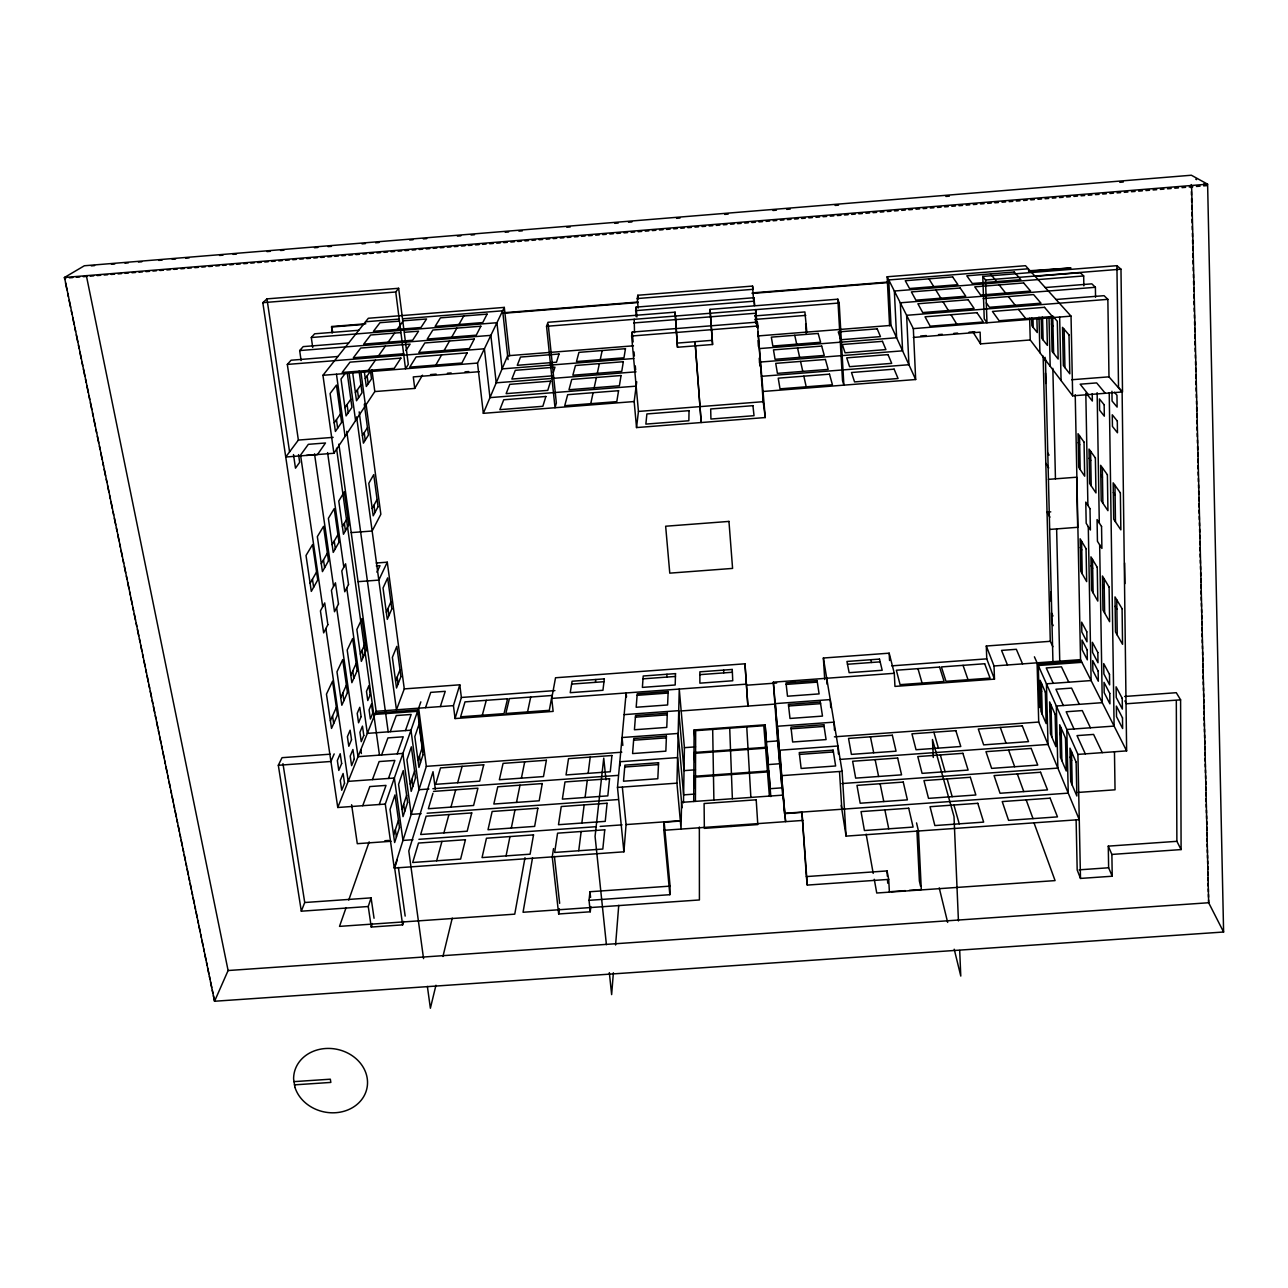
<?xml version="1.0" encoding="UTF-8"?>
<svg xmlns="http://www.w3.org/2000/svg" width="1288" height="1288" viewBox="0 0 1288 1288"><rect width="100%" height="100%" fill="white"/><g stroke="black" fill="none" stroke-linecap="round" stroke-linejoin="round"><path stroke-width="1.5" d="M695.423 801.378L695.504 777.115L767.471 771.947L769.387 796.097M695.504 776.197L695.584 753.255L765.587 748.199L767.39 771.029M695.584 752.385L695.665 730.666L763.8 725.724L765.507 747.33M693.717 801.49L694.103 729.942L765.12 724.79L770.82 796.58M695.053 341.69L701.203 422.545L695.214 343.687M683.477 802.827L684.411 747.668L679.259 689.064L676.941 783.152L681.062 829.07L681.561 802.36L783.088 795.115L785.6 821.647L773.331 682.173L894.291 673.302L894.951 686.407L994.481 679.13L994.03 665.976L986.302 646.013L1050.284 641.311L1052.876 646.721M553.518 848.599L552.246 856.89L558.67 913.981L590.258 911.791L589.035 900.328L669.841 894.693L670.082 886.128L664.173 822.195L681.223 820.987M669.841 894.693L663.867 830.293L664.173 822.195M666.846 677.086L666.959 674.252M837.844 299.186L842.513 380.604L843.881 385.144L839.18 303.002L837.844 299.186L710.042 309.378L712.57 344.492L677.472 347.261L675.105 312.163L547.996 322.29L546.547 326.299L555.015 407.733L556.352 403.015L548.189 324.254M675.105 312.163L677.472 347.261M613.378 972.778L611.639 994.61L609.337 972.633M615.584 945.006L618.739 905.335M420.838 701.863L385.289 804.082L394.257 868.048L623.907 851.819L626.065 824.578L622.362 787.274M623.907 851.819L617.483 787.419L626.129 692.96L626.515 696.937M590.258 911.791L590.822 906.575M589.035 900.328L589.985 891.731L670.082 886.128M758.02 332.111L765.249 417.554L636.53 427.568L638.446 411.436L631.619 336.023L632.231 332.062L757.328 322.129L763.188 401.695L638.446 411.436M581.854 823.048L584.156 804.887M585.09 797.497L587.264 780.335M588.149 773.347L590.21 757.086M578.731 850.74L581.162 831.501M636.53 427.568L634.163 401.55L636.723 381.763M595.41 682.334L595.781 679.501M558.67 913.981L559.394 908.765M637.286 298.558L637.802 295.258L752.562 286.065L753.013 289.317L637.286 298.558L638.14 308.09M634.517 332.69L634.211 319.231M636.063 316.574L636.079 307.124L753.899 297.721L754.655 305.127M532.524 857.808L523.057 912.258L699.416 899.958L699.352 826.993M525.005 857.679L514.749 914.158L339.517 926.378L346.102 907.589M356.615 416.877L396.463 709.801L404.287 688.903L459.784 684.814L453.44 705.631L455.067 718.559L553.132 711.395L551.715 698.418L555.531 677.762L744.979 663.803L747.893 706.066L744.979 663.803M506.071 855.892L509.968 836.556M511.32 828.055L515.007 809.83M516.504 802.408L519.998 785.165M521.415 778.145L524.715 761.82M527.565 711.926L530.704 697.05M590.757 403.659L593.108 392.695M594.171 387.769L596.392 377.481M597.294 373.295L599.387 363.602M600.224 359.674L602.188 350.529M435.956 985.24L430.385 1008.246L427.375 986.415M442.943 956.485L452.249 918.135M482.308 715.226L486.284 700.318M443.909 832.869L448.932 814.563M450.961 807.109L455.711 789.802M457.643 782.75L462.134 766.344M436.648 860.803L441.945 841.386M368.255 906.51L301.312 911.196L304.725 902.518L371.089 897.865L368.255 906.51L371.25 927.038L402.629 924.865L403.643 921.355M455.067 718.559L461.378 697.468L459.784 684.814M432.945 793.311L428.341 808.735L473.598 805.483L477.912 788.192L433.525 791.396M553.341 372.393L554.951 367.177L515.297 370.316L511.867 379.058L552.262 375.871M394.257 868.048L426.328 766.344L418.648 708.175M397.3 859.66L394.659 868.015L402.629 924.865M371.25 927.038L372.361 923.528M440.335 706.581L445.246 691.318L430.723 692.381L425.539 707.676M393.597 835.075L398.475 820.166M402.017 809.363L406.622 795.26M410.228 784.247L414.591 770.916M418.004 760.484L422.142 747.845M348.742 900.071L369.173 841.853M379.252 804.517L386.014 785.406L369.833 786.566L362.717 805.708M388.477 778.451L394.869 760.419L379.139 761.562L372.425 779.61M397.203 753.85L403.241 736.8L387.93 737.911L381.586 754.977M405.446 730.586L411.162 714.454L396.253 715.548L390.248 731.697M395.593 681.094L399.988 669.824M385.289 804.082L337.762 807.496L376.144 711.298L338.873 444.119M634.163 401.55L483.338 413.335L507.633 355.762L633.455 345.812M334.172 753.899L330.936 761.466L278.321 765.281L301.312 911.196M86.36 275.6L228.105 970.524L214.565 1001.243L1223.6 932.013L1207.613 184.184L1191.368 175.232L84.348 265.763L64.513 277.467L214.565 1001.243L213.422 995.737M386.336 612.283L390.908 601.899M330.372 720.7L336.377 707.402M340.74 697.71L346.392 685.136M350.819 675.331L356.164 663.449M360.35 654.175L365.406 642.937M376.257 563.017L387.286 562.18L378.817 580.099L358.064 581.677M483.338 413.335L477.526 363.071L504.3 307.397L368.336 318.265L322.95 375.291L333.898 453.263L306.528 455.405M376.885 572.146L380.008 565.674L376.305 565.947M278.321 765.281L282.024 757.682L330.163 754.188M372.2 508.502L377.062 499.486M435.827 365.067L441.623 354.892M444.086 350.545L449.528 340.998M451.734 337.118L456.838 328.134M458.931 324.479L463.744 315.995M310.118 583.303L316.574 571.969M321.292 563.741L327.394 553.051M332.143 544.727L337.907 534.633M342.399 526.776L347.841 517.245M333.898 453.263L374.808 391.568L414.736 388.429L422.48 375.194M362.395 435.65L367.466 427.616M405.897 350.545L410.083 344.138L360.721 348.05L353.363 357.742L403.788 353.749M334.204 422.899L340.451 414.012M344.942 407.588L350.819 399.216M355.408 392.679L360.93 384.79M365.245 378.624L370.477 371.169L371.508 378.93L366.307 386.497L364.214 370.896M368.191 370.413L375.452 360.141M378.559 355.746L385.386 346.086M388.155 342.173L394.579 333.093M397.203 329.406L403.257 320.825L426.553 318.973L420.967 327.506L373.456 331.29L379.992 322.692L399.377 321.147M299.975 455.904L308.331 444.328L325.478 442.991L317.492 454.551L285.743 457.015L298.365 440.077L287.321 364.423L291.072 360.221L337.907 356.502M345.796 372.667L341.014 379.026L346.086 415.895L351.946 407.394L347.245 372.957M398.636 288.287L408.28 364.391L405.527 368.771L395.754 291.99L398.636 288.287L266.97 298.88L262.833 302.664L337.762 807.496M332.127 333.012L331.805 326.492L365.824 323.771M301.102 360.511L299.669 350.561L303.195 346.617L348.646 342.994M312.71 347.47L311.31 337.52L314.626 333.801L358.772 330.275M91.239 265.875L94.604 265.602M111.46 264.233L114.825 263.959M124.952 263.138L128.317 262.865M138.444 262.044L141.825 261.77M158.698 260.401L162.079 260.128M172.222 259.307L175.587 259.033M185.73 258.196L189.111 257.922M219.556 255.459L222.937 255.185M233.096 254.348L236.477 254.074M266.97 251.595L270.367 251.321M280.543 250.5L283.923 250.226M314.465 247.747L317.862 247.473M328.054 246.636L331.451 246.362M362.041 243.883L365.438 243.593M375.645 242.772L379.058 242.498M409.697 240.003L413.094 239.729M423.317 238.892L426.731 238.618M457.417 236.123L460.83 235.849M471.07 235.012L474.483 234.738M505.218 232.243L508.631 231.969M518.887 231.132L522.316 230.858M566.801 227.235L570.214 226.962M614.779 223.339L618.208 223.066M628.496 222.228L631.925 221.955M676.57 218.316L680.016 218.042M724.725 214.404L728.171 214.13M772.961 210.491L776.423 210.202M786.759 209.364L790.22 209.091M835.107 205.436L838.552 205.162M945.875 196.436L949.353 196.162M1119.787 182.316L1123.281 182.027M64.513 277.467L1207.613 184.184M64.674 278.208L65.881 278.111M69.359 277.838L72.836 277.548M76.314 277.274L79.792 276.984M83.269 276.711L86.747 276.421M90.224 276.147L93.702 275.857M97.18 275.584L100.673 275.294M104.151 275.02L107.629 274.73M111.122 274.457L114.6 274.167M118.077 273.877L121.571 273.603M125.049 273.314L128.526 273.04M132.02 272.75L135.498 272.476M138.991 272.187L142.469 271.913M145.963 271.623L149.456 271.349M152.934 271.06L156.428 270.77M159.905 270.496L163.399 270.206M166.893 269.933L170.386 269.643M173.864 269.369L177.358 269.079M180.851 268.789L184.345 268.516M187.839 268.226L191.332 267.952M194.81 267.663L198.304 267.373M201.797 267.099L205.291 266.809M208.785 266.536L212.279 266.246M215.788 265.956L219.282 265.682M222.776 265.392L226.269 265.119M229.763 264.829L233.257 264.539M236.751 264.265L240.26 263.976M243.754 263.702L247.248 263.412M250.758 263.122L254.251 262.849M257.745 262.559L261.255 262.285M264.748 261.995L268.258 261.706M271.752 261.432L275.262 261.142M278.755 260.852L282.265 260.579M285.759 260.289L289.269 259.999M292.779 259.725L296.272 259.435M299.782 259.146L303.292 258.872M306.786 258.582L310.295 258.308M313.805 258.019L317.315 257.729M320.825 257.455L324.334 257.165M327.828 256.876L331.338 256.602M334.848 256.312L338.358 256.022M341.867 255.749L345.377 255.459M348.887 255.169L352.397 254.879M355.923 254.605L359.433 254.316M362.942 254.026L366.452 253.752M369.962 253.462L373.472 253.173M376.998 252.899L380.507 252.609M384.017 252.319L387.543 252.046M391.053 251.756L394.563 251.466M398.089 251.176L401.598 250.902M405.124 250.613L408.634 250.323M412.16 250.049L415.67 249.759M419.196 249.47L422.706 249.18M426.231 248.906L429.757 248.616M433.267 248.326L436.793 248.053M440.319 247.763L443.845 247.473M447.355 247.183L450.881 246.91M454.406 246.62L457.932 246.33M461.458 246.04L464.984 245.767M468.51 245.477L472.02 245.187M475.546 244.897L479.072 244.623M482.614 244.334L486.139 244.044M489.665 243.754L493.191 243.48M496.717 243.191L500.243 242.901M503.769 242.611L507.311 242.321M510.837 242.047L514.363 241.758M517.889 241.468L521.431 241.178M524.957 240.904L528.483 240.614M532.024 240.325L535.55 240.035M539.092 239.745L542.618 239.471M546.16 239.182L549.686 238.892M553.228 238.602L556.754 238.312M560.296 238.038L563.838 237.749M567.364 237.459L570.906 237.169M574.448 236.879L577.974 236.606M581.516 236.316L585.058 236.026M588.6 235.736L592.142 235.446M595.684 235.157L599.21 234.883M602.752 234.593L606.294 234.303M609.836 234.013L613.378 233.724M616.92 233.434L620.462 233.16M624.02 232.87L627.562 232.581M631.104 232.291L634.646 232.001M638.188 231.711L641.73 231.421M645.288 231.148L648.83 230.858M652.372 230.568L655.914 230.278M659.472 229.989L663.014 229.699M666.572 229.409L670.114 229.135M673.672 228.845L677.214 228.556M680.756 228.266L684.314 227.976M687.873 227.686L691.414 227.396M694.973 227.107L698.515 226.817M702.073 226.543L705.631 226.253M709.173 225.964L712.731 225.674M716.289 225.384L719.847 225.094M723.405 224.804L726.947 224.514M730.505 224.225L734.063 223.935M737.621 223.661L741.18 223.371M744.738 223.082L748.296 222.792M751.854 222.502L755.412 222.212M758.97 221.922L762.528 221.633M766.102 221.343L769.661 221.053M773.219 220.763L776.777 220.473M780.335 220.184L783.909 219.91M787.467 219.62L791.025 219.33M794.599 219.041L798.158 218.751M801.716 218.461L805.29 218.171M808.848 217.881L812.422 217.592M815.98 217.302L819.554 217.012M823.113 216.722L826.687 216.432M830.261 216.143L833.819 215.853M837.393 215.563L840.967 215.273M844.525 214.983L848.1 214.694M851.674 214.404L855.248 214.114M858.822 213.824L862.38 213.534M865.955 213.244L869.529 212.955M873.103 212.665L876.677 212.375M880.251 212.085L883.826 211.796M887.4 211.506L890.974 211.216M894.548 210.926L898.122 210.636M901.713 210.347L905.287 210.057M908.861 209.767L912.435 209.477M916.01 209.187L919.6 208.898M923.174 208.608L926.748 208.318M930.339 208.028L933.913 207.738M937.487 207.448L941.077 207.159M944.651 206.869L948.242 206.579M951.816 206.289L955.406 206M958.996 205.71L962.571 205.42M966.161 205.13L969.735 204.84M973.326 204.55L976.916 204.261M980.506 203.955L984.08 203.665M987.671 203.375L991.261 203.085M994.851 202.796L998.442 202.506M1002.032 202.216L1005.606 201.926M1009.196 201.636L1012.787 201.347M1016.377 201.057L1019.967 200.767M1023.558 200.477L1027.164 200.187M1030.754 199.882L1034.345 199.592M1037.935 199.302L1041.525 199.012M1045.115 198.722L1048.722 198.433M1052.312 198.143L1055.902 197.853M1059.509 197.563L1063.099 197.273M1066.689 196.967L1070.296 196.678M1073.886 196.388L1077.493 196.098M1081.083 195.808L1084.689 195.518M1088.28 195.229L1091.886 194.939M1095.476 194.633L1099.083 194.343M1102.689 194.053L1106.279 193.763M1109.886 193.474L1113.492 193.184M1117.082 192.894L1120.689 192.588M1124.295 192.298L1127.902 192.009M1131.508 191.719L1135.114 191.429M1138.705 191.139L1142.311 190.849M1145.918 190.543L1149.524 190.254M1153.13 189.964L1156.737 189.674M1160.359 189.384L1163.966 189.095M1167.572 188.789L1171.178 188.499M1174.785 188.209L1178.391 187.919M1182.014 187.629L1185.62 187.34M1189.226 187.034L1192.833 186.744M1196.455 186.454L1200.062 186.164M1203.684 185.875L1207.291 185.569M262.833 302.664L395.754 291.99M889.573 325.719L887.158 276.775L1025.522 265.698L1071.036 316.14L1072.663 395.835L1122.122 391.987L1126.63 750.888L1077.911 754.398L1034.409 656.816M365.551 321.759L399.328 319.054M403.305 318.748L502.658 310.794L508.052 359.642M1028.307 268.789L888.752 279.947L890.99 325.413L915.671 379.525L763.414 391.439M503.946 312.726L638.075 302.02M752.176 292.907L888.301 282.024M1028.42 270.834L1070.972 267.968L1028.87 271.333M331.306 327.055L363.377 324.496M503.689 313.274L637.995 302.551M752.256 293.423L888.559 282.539M982.776 276.405L985.529 280.011L986.978 322.789L984.241 318.796L982.776 276.405L1116.921 265.682L1120.979 269.192L1122.508 391.954L1118.515 387.366L1116.921 265.682M985.529 280.011L1120.979 269.192M1035.085 276.308L1080.326 272.702L1083.675 275.938L1083.852 285.839M635.531 310.649L754.382 301.167M311.31 337.52L496.926 322.724L502.079 368.899L633.793 358.515M1083.675 275.938L894.355 291.024L896.625 337.762L759.711 348.565M400.584 332.61L370.638 334.993L363.715 344.121L412.643 340.225L418.552 331.177L404.577 332.288M546.547 326.299L839.18 303.002M1045.244 287.546L1091.838 283.843L1095.396 287.288L1095.557 297.19M633.632 322.95L756.072 313.209L757.038 326.911M299.669 350.561L490.857 335.363L496.218 382.826L636.031 371.829M1095.396 287.288L900.312 302.793L902.582 350.835L759.518 362.105L759.244 358.193M754.671 315.93L804.903 311.938L806.851 332.079M983.179 298.575L1033.588 294.566L1040.978 303.195L989.458 307.285L986.318 302.922M755.138 319.408L805.805 315.383M1056.015 299.492L1104.074 295.677L1107.857 299.347L1108.984 376.837L1122.122 391.987M631.619 336.023L757.859 326.009M287.321 364.423L484.401 348.79L489.971 397.622L636.143 386.142M1107.857 299.347L906.623 315.302L908.925 364.729L761.401 376.321M758.004 335.943L890.99 325.413M677.665 343.059L712.441 340.306M322.95 375.291L477.526 363.071M887.158 276.775L913.337 328.617L1071.036 316.14M430.53 374.583L436.149 374.132M447.403 373.246L451.154 372.957M464.984 371.862L468.735 371.556M920.646 336.007L926.362 335.556M938.517 334.59L942.317 334.3M953.764 333.383L957.58 333.093M969.027 332.191L974.758 331.741M479.184 371.701L413.287 376.901L414.736 388.429M913.289 337.44L980.12 332.159L980.522 343.88L1030.239 339.968L1072.663 395.835M298.365 440.077L333.141 437.356M1071.697 379.735L1108.984 376.837M351.222 532.62L372.135 531.01L380.846 514.266L366.001 403.611M1048.432 479.361L1076.671 477.204L1077.67 527.307M1050.766 511.867L1047.047 512.157L1049.913 517.18M1049.672 529.432L1077.879 527.291M824.723 679.501L823.37 658.023L889.171 653.177L894.291 673.302M571.631 684.089L603.975 681.706M643.002 678.84L675.443 676.442M699.867 674.654L732.357 672.256M847.488 664.254L880.171 661.855M461.378 697.468L554.919 690.593M891.811 665.848L986.753 658.86L994.481 679.13M376.144 711.298L453.44 705.631M551.715 698.418L746.219 684.153M994.03 665.976L1080.535 659.633L1126.63 750.888M746.605 685.216L776.664 683.01M790.671 681.996L794.68 681.69M1081.228 661.002L1037.693 664.189L1039.432 707.563L1038.289 665.51L1081.888 662.322M375.452 713.021L418.036 709.913L422.915 751.757L417.554 711.298L374.889 714.421M637.109 695.327L668.086 693.057M786.163 684.411L817.3 682.125M624.149 714.631L678.728 710.654L684.025 770.626L695.472 769.805M681.175 710.944L774.909 704.101M635.419 717.158L667.248 714.84M788.594 706.001L820.585 703.667M1124.633 696.47L1176.282 692.702L1180.597 699.835L1181.096 849.581L1111.882 854.427L1108.276 846.135L1176.878 841.322L1181.096 849.581M1180.597 699.835L1126.469 703.763L1124.939 700.897M633.616 740.23L666.363 737.863M791.154 728.815L824.062 726.416M426.328 766.344L621.83 752.208M684.411 747.668L695.552 746.863M782.734 795.726L777.566 740.938L766.376 741.743L765.12 724.79M834.431 736.817L1038.708 722.053L1079.264 819.651L846.087 836.121L841.225 805.386M624.728 767.004L658.474 764.573M799.462 754.414L833.417 751.967M428.92 788.981L418.97 789.705L410.985 730.183L367.338 733.371L346.746 587.924M432.897 788.707L618.047 775.376M840.018 759.405L1048.013 744.448L1046.452 683.815L1091.113 680.563L1088.28 526.615M617.483 787.419L676.941 783.152M782.315 775.601L842.111 771.303L846.087 836.121M421.144 813.662L411.194 814.37L402.903 753.432L358.032 756.684L336.619 607.646M427.101 813.227L618.127 799.558M695.391 794.036L683.606 794.873L678.164 733.452L622.056 737.525L622.829 745.446M841.821 783.555L1057.851 768.099L1056.337 706.001L1102.27 702.668L1099.662 544.824M384.822 840.742L388.735 840.452M391.053 841.289L357.291 843.688L351.608 804.726M412.933 839.728L402.967 840.436L394.353 778.033L348.195 781.365L325.88 628.528M418.906 839.309L596.183 826.703M600.16 826.413L622.072 824.867M626.065 824.578L681.223 820.649M1077.992 792.442L1115.038 789.802L1114.474 751.967M784.843 813.614L801.957 812.39L807.302 885.081L888.704 879.398L889.38 891.747M663.867 830.293L802.875 820.424M801.957 812.39L806.369 876.581L887.062 870.93L888.704 879.398M1079.151 869.835L1108.63 867.774L1112.22 876.226L1080.487 878.432L1077.187 869.964L1076.108 819.667M891.376 891.602L905.335 890.636M909.328 890.362L921.306 889.525L918.457 831.018L916.541 822.903M228.105 970.524L1208.659 902.743L1223.6 932.013M293.841 1081.646L330.324 1079.199L330.839 1082.419L294.372 1084.866M1195.763 179.177L1196.568 179.628M1203.942 183.717L1204.779 184.184M1205.616 184.651L1206.454 185.102M1052.731 315.963L1057.303 321.276L1058.156 359.046L1052.103 351.382L1051.33 318.152M1114.442 392.277L1116.97 395.255L1117.115 407.089L1112.075 401.019L1111.947 391.262M1051.459 324.093L1052.972 325.88M1062.745 337.537L1064.355 339.452M1105.281 393.291L1096.651 382.906L1080.149 384.194L1088.424 394.611M1087.909 395.416L1092.353 401.035L1092.224 393.645M990.52 273.909L996.574 281.589M999.182 284.906L1005.606 293.052M1008.375 296.578L1015.202 305.24M1018.47 309.394L1025.763 318.635M1078.217 442.653L1079.698 444.763M1089.181 458.222L1090.759 460.46M1100.789 474.725L1102.464 477.107M1113.331 492.531L1115.102 495.059M972.746 331.741L980.522 343.88M1047.756 453.006L1049.076 455.099M1045.824 463.294L1048.706 467.963M928.954 278.836L933.72 286.612M935.78 289.961L940.852 298.204M943.025 301.762L948.403 310.537M950.995 314.739L956.726 324.093M1080.278 547.432L1081.759 549.928M1091.113 565.706L1092.675 568.346M1102.576 585.058L1104.235 587.843M1115.134 606.246L1116.889 609.208M1052.972 616.002L1051.427 612.911L1051.668 622.506L1053.198 625.63M1068.766 682.189L1061.473 666.83L1046.242 667.941L1053.246 683.316M1079.296 704.343L1071.584 688.098L1055.935 689.241L1063.325 705.502M1090.437 727.784L1082.274 710.59L1066.174 711.765L1073.999 728.976M1102.254 752.643L1093.592 734.418L1077.01 735.609L1085.317 753.866M1040.35 688.549L1041.638 691.511M1049.849 710.364L1051.217 713.488M1059.879 733.419L1061.328 736.736M1070.167 757.022L1071.68 760.532M1022.559 663.884L1016.345 649.297L1001.549 650.392L1007.474 664.994M1000.293 727.446L1006.073 743.24M1008.568 750.035L1014.67 766.73M1017.311 773.927L1023.767 791.573M1026.166 799.88L1033.008 818.621M1034.103 823.113L1055.081 880.606L876.742 893.019L874.278 879.285M963.038 665.333L968.029 679.71M917.958 668.633L922.095 683.075M933.88 732.244L938.389 748.119M940.337 754.945L945.102 771.721M947.147 778.934L952.186 796.676M953.909 805.016L959.238 823.837M939.226 887.899L947.662 922.401M954.215 949.224L960.784 976.063L959.689 950.464M870.865 659.714L871.509 662.499M920.534 886.112L919.374 880.976L916.927 830.921M794.744 335.299L796.709 344.154M797.562 347.969L799.655 357.372M800.556 361.413L802.778 371.395M803.841 376.16L806.208 386.803M64.4 277.532L64.786 279.383M65.511 282.893L66.96 289.864M67.684 293.342L68.409 296.82M69.117 300.297L70.566 307.236M71.275 310.698L71.999 314.159M72.724 317.621L74.141 324.512M74.865 327.957L75.573 331.402M76.298 334.832L77.715 341.69M78.423 345.12L79.132 348.549M79.84 351.962L81.257 358.788M81.965 362.202L82.674 365.599M83.382 368.996L84.783 375.79M85.491 379.171L86.199 382.568M86.892 385.949L88.292 392.695M89.001 396.06L89.693 399.425M90.385 402.79L91.786 409.504M92.478 412.852L93.171 416.201M93.863 419.55L95.248 426.231M95.94 429.564L96.632 432.897M97.325 436.23L98.709 442.863M99.401 446.179L100.078 449.496M100.77 452.812L102.138 459.414M102.831 462.714L103.507 465.998M104.183 469.299L105.552 475.868M106.228 479.152L106.92 482.42M107.596 485.705L108.949 492.241M109.625 495.51L110.301 498.762M110.977 502.014L112.33 508.519M113.006 511.771L113.682 515.007M114.342 518.243L115.695 524.715M116.355 527.951L117.031 531.171M117.691 534.391L119.027 540.831M119.703 544.035L120.364 547.255M121.024 550.459L122.36 556.851M123.02 560.055L123.68 563.242M124.34 566.43L125.66 572.79M126.321 575.978L126.981 579.149M127.641 582.321L128.961 588.648M129.605 591.82L130.265 594.976M130.925 598.131L132.229 604.426M132.889 607.582L133.533 610.721M134.177 613.861L135.482 620.124M136.142 623.247L136.786 626.371M137.43 629.494L138.718 635.741M139.378 638.848L140.022 641.955M140.666 645.063L141.954 651.261M142.582 654.368L143.226 657.46M143.87 660.551L145.158 666.717M145.786 669.792L146.43 672.867M147.073 675.942L148.345 682.093M148.973 685.152L149.617 688.211M150.245 691.27L151.517 697.371M152.145 700.431L152.773 703.473M153.417 706.516L154.673 712.586M155.301 715.629L155.929 718.656M156.556 721.683L157.812 727.72M158.44 730.747L159.068 733.758M159.696 736.768L160.936 742.774M161.564 745.784L162.175 748.779M162.803 751.773L164.043 757.763M164.671 760.741L165.283 763.736M165.894 766.714L167.134 772.671M167.746 775.634L168.374 778.612M168.986 781.575L170.209 787.499M170.821 790.446L171.433 793.408M172.061 796.354L173.268 802.247M173.88 805.193L174.492 808.123M175.104 811.07L176.327 816.93M176.923 819.86L177.535 822.774M178.147 825.705L179.354 831.533M179.95 834.447L180.562 837.361M181.157 840.259L182.365 846.071M182.977 848.969L183.572 851.867M184.168 854.749L185.375 860.529M185.971 863.411L186.567 866.293M187.163 869.175L188.354 874.922M188.95 877.788L189.545 880.654M190.141 883.52L191.316 889.235M191.912 892.085L192.508 894.935M193.103 897.784L194.279 903.468M194.874 906.317L195.454 909.151M196.05 911.985L197.225 917.652M197.805 920.469L198.4 923.303M198.98 926.12L200.139 931.755M200.735 934.573L201.314 937.374M201.894 940.176L203.053 945.795M203.633 948.58L204.212 951.381M204.792 954.183L205.951 959.753M206.531 962.539L207.11 965.324M207.69 968.093L208.833 973.648M209.413 976.417L209.992 979.186M210.556 981.955L211.715 987.477M212.279 990.231L212.858 993M870.43 736.833L873.715 752.772M875.132 759.63L878.609 776.487M880.106 783.732L883.777 801.555M884.872 809.911L888.752 828.812M866.148 834.157L873.216 873.409M823.37 658.023L842.111 771.303M282.958 763.639L304.725 902.518M298.542 454.6L299.669 462.311L295.483 468.172L293.487 454.551M312.453 579.197L313.644 587.248M332.546 715.886L333.673 723.566M266.97 298.88L289.575 451.879M323.497 559.861L324.624 567.702M342.785 693.153L343.88 700.656M371.089 897.865L374.051 918.264M300.684 455.936L322.692 606.68M360.849 749.632L361.397 753.528M314.514 453.811L333.56 586.346M327.587 452.587L343.816 567.155M334.236 541.073L335.315 548.704M352.751 671.032L353.798 678.341M756.072 313.209L755.557 309.571L756.781 327.023M398.378 867.452L405.173 916.09M336.522 448.272L379.477 755.138M344.379 523.314L345.426 530.769M362.17 650.102L363.184 657.25M346.746 431.271L388.203 731.842M331.805 326.492L332.626 332.449M336.474 374.261L345.071 436.423M395.368 829.681L396.398 837.087M336.474 419.679L337.649 428.18M349.064 372.796L355.569 420.596M403.675 804.259L404.673 811.504M423.559 958.61L408.795 850.966L433.026 771.689L435.36 789.415M347.084 404.545L348.211 412.82M360.914 371.813L365.47 405.656M364.311 404.174L368.449 435.022L363.409 443.153L359.175 411.87M359.094 371.105L362.009 392.743L356.502 400.761L352.703 372.828M411.806 779.417L412.772 786.501M364.23 432.752L365.228 440.206M373.971 505.234L374.953 512.527M387.978 608.532L388.944 615.567M397.187 677.005L398.105 683.896M357.404 389.813L358.499 397.863M759.518 362.105L760.033 366.066M419.502 755.911L420.419 762.818M367.144 375.935L368.191 383.76M387.286 562.18L404.287 688.903M371.894 369.64L374.808 391.568M762.705 397.96L765.249 417.554M806.369 876.581L807.302 885.081M554.404 856.423L559.652 903.339M504.3 307.397L509.629 355.794M589.985 891.731L590.58 897.414M606.407 944.668L595.072 836.395L603.75 758.101L605.972 779.9M620.22 765.684L619.834 761.755L677.569 757.586L682.06 807.817M637.802 295.258L638.14 299.106M636.079 307.124L636.964 316.928M632.231 332.062L633.133 341.996M634.018 351.946L634.388 355.923M635.274 365.856L635.644 369.833M694.103 729.942L694.908 739.344M694.812 762.11L693.974 752.498L766.94 747.233L768.228 764.573L779.723 763.752L775.392 703.602L830.245 699.593L830.744 707.627M694.876 788.127L693.862 776.31L768.872 770.916L770.176 788.691L781.993 787.837L777.566 726.239L833.98 722.149L834.479 730.103M730.972 825.528L731.053 826.477M712.57 344.492L710.042 309.378M757.328 322.129L757.746 328.118M758.004 340.596L758.407 346.456M755.364 315.045L755.911 322.966M753.899 297.721L754.446 305.594M755.428 319.344L755.702 323.272M752.562 286.065L753.544 300.007M773.331 682.173L777.566 740.938M805.66 323.884L806.288 333.817M826.719 678.245L827.089 684.25M838.408 753.915L837.925 746.01L779.868 750.196L784.392 813.324L1068.251 793.134L1066.802 729.491L1114.104 726.078L1109.226 392.888M839.518 771.689L841.837 809.234M746.75 726.963L748.022 748.586M748.07 749.471L749.407 772.317M749.455 773.251L750.872 797.417M887.062 870.93L887.335 876.178M887.529 879.688L887.722 883.198M889.171 653.177L889.557 660.503M933.285 757.473L932.464 739.505L954.005 816.512L958.433 920.92M913.337 328.617L915.671 379.525M729.716 728.203L730.521 749.858M730.57 750.727L731.423 773.605M731.455 774.539L732.373 798.737M986.302 646.013L986.753 658.86M723.663 670.082L723.759 672.899M1029.643 318.217L1030.239 339.968M1037.082 662.821L1038.708 722.053M1041.171 317.331L1041.702 338.181L1047.402 345.393L1046.742 318.361M1050.992 705.003L1051.797 736.913M1038.997 317.138L1039.915 352.719M1036.888 318.667L1037.259 332.546L1031.881 325.735L1031.656 317.798M1032.992 319.456L1033.217 327.426M1041.429 683.236L1042.266 714.389M1191.609 185.279L1208.659 902.743L1208.595 899.974M1191.239 184.587L1191.32 188.08M1191.4 191.574L1191.48 195.068M1191.577 198.561L1191.658 202.039M1191.738 205.517L1191.819 208.994M1191.915 212.456L1191.996 215.933M1192.076 219.395L1192.157 222.856M1192.253 226.302L1192.334 229.763M1192.414 233.209L1192.495 236.654M1192.575 240.099L1192.656 243.529M1192.752 246.958L1192.833 250.387M1192.913 253.817L1192.994 257.246M1193.074 260.659L1193.155 264.072M1193.252 267.485L1193.332 270.899M1193.413 274.296L1193.493 277.693M1193.574 281.09L1193.654 284.487M1193.735 287.884L1193.815 291.265M1193.912 294.646L1193.992 298.027M1194.073 301.408L1194.153 304.773M1194.234 308.138L1194.314 311.503M1194.395 314.868L1194.475 318.233M1194.556 321.581L1194.636 324.93M1194.717 328.279L1194.797 331.612M1194.878 334.961L1194.958 338.293M1195.039 341.626L1195.119 344.959M1195.2 348.275L1195.28 351.608M1195.361 354.925L1195.441 358.241M1195.522 361.542L1195.602 364.858M1195.683 368.159L1195.763 371.459M1195.844 374.76L1195.924 378.044M1196.005 381.345L1196.085 384.629M1196.166 387.913L1196.246 391.198M1196.327 394.466L1196.407 397.734M1196.488 401.003L1196.568 404.271M1196.649 407.539L1196.729 410.792M1196.81 414.06L1196.874 417.312M1196.955 420.564L1197.035 423.8M1197.116 427.053L1197.196 430.289M1197.276 433.525L1197.357 436.745M1197.438 439.981L1197.502 443.201M1197.582 446.421L1197.663 449.641M1197.743 452.861L1197.824 456.081M1197.904 459.285L1197.985 462.489M1198.049 465.693L1198.13 468.896M1198.21 472.084L1198.291 475.272M1198.371 478.46L1198.436 481.648M1198.516 484.835L1198.597 488.007M1198.677 491.179L1198.758 494.367M1198.822 497.522L1198.903 500.694M1198.983 503.85L1199.064 507.021M1199.128 510.177L1199.209 513.316M1199.289 516.472L1199.37 519.611M1199.434 522.767L1199.514 525.907M1199.595 529.046L1199.675 532.169M1199.74 535.309L1199.82 538.432M1199.901 541.556L1199.965 544.679M1200.046 547.786L1200.126 550.91M1200.207 554.017L1200.271 557.124M1200.352 560.232L1200.432 563.323M1200.496 566.43L1200.577 569.521M1200.658 572.613L1200.722 575.704M1200.802 578.779L1200.883 581.87M1200.947 584.945L1201.028 588.02M1201.092 591.095L1201.173 594.171M1201.253 597.23L1201.318 600.289M1201.398 603.364L1201.479 606.407M1201.543 609.466L1201.624 612.524M1201.688 615.567L1201.768 618.61M1201.849 621.653L1201.913 624.696M1201.994 627.723L1202.058 630.766M1202.139 633.793L1202.203 636.819M1202.284 639.846L1202.348 642.857M1202.429 645.884L1202.509 648.894M1202.573 651.905L1202.654 654.916M1202.718 657.91L1202.799 660.921M1202.863 663.916L1202.944 666.91M1203.008 669.905L1203.089 672.899M1203.153 675.878L1203.234 678.873M1203.298 681.851L1203.378 684.83M1203.443 687.808L1203.523 690.771M1203.588 693.749L1203.668 696.711M1203.733 699.674L1203.813 702.636M1203.878 705.583L1203.958 708.545M1204.022 711.491L1204.087 714.438M1204.167 717.384L1204.232 720.33M1204.312 723.276L1204.377 726.207M1204.457 729.137L1204.522 732.067M1204.586 734.997L1204.666 737.927M1204.731 740.841L1204.811 743.772M1204.876 746.686L1204.94 749.6M1205.021 752.514L1205.085 755.412M1205.166 758.326L1205.23 761.224M1205.294 764.122L1205.375 767.02M1205.439 769.918L1205.504 772.8M1205.584 775.682L1205.649 778.58M1205.713 781.462L1205.793 784.328M1205.858 787.21L1205.922 790.091M1206.003 792.957L1206.067 795.823M1206.131 798.689L1206.212 801.555M1206.276 804.404L1206.341 807.27M1206.421 810.12L1206.486 812.97M1206.55 815.819L1206.631 818.669M1206.695 821.503L1206.759 824.352M1206.824 827.186L1206.904 830.019M1206.969 832.853L1207.033 835.67M1207.098 838.504L1207.178 841.322M1207.242 844.139L1207.307 846.957M1207.371 849.774L1207.452 852.592M1207.516 855.393L1207.581 858.211M1207.645 861.012L1207.725 863.813M1207.79 866.615L1207.854 869.4M1207.919 872.201L1207.983 874.987M1208.064 877.772L1208.128 880.557M1208.192 883.343L1208.257 886.128M1208.321 888.897L1208.402 891.682M1208.466 894.452L1208.53 897.221M1052.843 368.368L1055.452 478.83M1056.627 528.901L1059.75 661.163M1061.119 728.042L1061.892 760.725M1048.995 316.751L1050.171 366.227M1045.454 358.885L1052.94 661.662M1045.083 357.275L1045.18 360.769M1045.486 373.069L1045.743 383.454M1050.911 591.868L1051.137 601.528M1042.539 317.138L1043.103 339.968M1043.119 356.035L1050.284 641.311M1071.487 751.629L1072.228 785.116M1059.654 317.073L1061.071 380.572M1052.779 317.943L1053.616 353.282M1077.911 754.398L1080.487 878.432M1064.13 329.229L1064.951 367.66M1079.521 435.811L1080.181 469.508M1081.582 541.266L1082.226 573.836M1075.222 394.724L1080.535 659.633M1090.598 451.267L1091.21 485.866M1092.514 559.459L1093.11 592.85M1085.816 393.226L1087.893 505.363M712.683 729.427L713.053 751.113M713.069 751.999L713.455 774.909M713.471 775.827L713.89 800.057M1111.882 854.427L1112.22 876.226M1102.319 467.657L1102.882 503.173M1104.09 578.731L1104.637 612.991M1108.276 846.135L1108.63 867.774M1097.135 392.663L1099.292 523.009M1116.76 599.838L1117.243 635.048M1114.973 485.334L1115.472 521.865M1124.649 562.985L1124.907 583.625M1176.314 700.736L1176.878 841.322M689.048 410.663L688.855 420.757L645.868 424.106L646.882 413.947L689.048 410.663M675.524 673.624L675.186 684.991L642.39 687.389L643.211 676.007L675.524 673.624M666.427 736.124L665.848 751.162L632.585 753.561L633.76 738.491L666.427 736.124M667.313 713.198L666.765 727.414L634.437 729.765L635.531 715.516L667.313 713.198M668.15 691.511L667.619 704.971L636.175 707.257L637.222 693.781L668.15 691.511M658.571 762.738L657.814 778.741L623.505 781.204L624.889 765.153L658.571 762.738M607.083 803.245L605.231 821.374L558.493 824.706L561.246 806.529L607.083 803.245M609.562 778.725L607.823 795.871L562.373 799.124L564.981 781.945L609.562 778.725M611.929 755.509L610.271 771.754L566.044 774.941L568.523 758.648L611.929 755.509M604.764 829.81L602.816 849.05L554.661 852.447L557.575 833.175L604.764 829.81M604.33 678.873L602.945 690.288L570.23 692.686L572.081 681.239L604.33 678.873M618.578 390.699L616.791 401.631L564.74 405.704L567.67 394.692L618.578 390.699M621.058 375.533L619.383 385.788L568.99 389.749L571.743 379.413L621.058 375.533M623.328 361.719L621.75 371.379L572.854 375.227L575.446 365.502L623.328 361.719M625.469 348.694L623.972 357.79L576.493 361.542L578.94 352.365L625.469 348.694M537.869 808.204L534.649 826.397L488.007 829.73L492.145 811.472L537.869 808.204M542.248 783.571L539.189 800.798L493.835 804.034L497.764 786.775L542.248 783.571M546.386 760.258L543.488 776.567L499.358 779.739L503.077 763.381L546.386 760.258M533.522 834.882L530.093 854.185L482.05 857.583L486.445 838.23L533.522 834.882M552.037 695.488L549.3 710.332L505.846 713.504L509.388 698.611L552.037 695.488M507.585 698.756L504.011 713.649L460.621 716.82L465 701.88L507.585 698.756M471.746 812.921L467.19 831.211L420.661 834.511L426.119 816.19L471.746 812.921M483.741 764.782L479.667 781.156L435.634 784.328L440.528 767.906L483.741 764.782M465.435 839.712L460.621 859.096L412.691 862.493L418.487 843.06L465.435 839.712M545.887 396.479L542.844 406.3L499.857 409.665L503.737 399.779L545.887 396.479M550.62 381.151L547.77 390.377L506.136 393.645L509.774 384.355L550.62 381.151M559.024 354.007L556.48 362.202L517.261 365.309L520.497 357.066L559.024 354.007M399.489 827.524L394.643 842.529L390.023 809.476L394.981 794.921L399.489 827.524M407.604 802.44L403.015 816.64L398.572 784.376L403.257 770.594L407.604 802.44M415.541 777.92L411.194 791.363L406.928 759.84L411.355 746.815L415.541 777.92M423.044 754.704L418.938 767.439L414.816 736.639L419.019 724.307L423.044 754.704M400.906 676.651L396.527 688.001L392.373 657.331L396.833 646.367L400.906 676.651M344.54 783.233L341.706 790.252L340.274 780.447L343.107 773.492L344.54 783.233M354.281 759.002L351.608 765.652L350.223 756.072L352.912 749.503L354.281 759.002M363.779 735.4L361.252 741.679L359.916 732.341L362.459 726.126L363.779 735.4M372.763 713.069L370.381 719.01L369.093 709.881L371.491 704.005L372.763 713.069M341.658 763.543L338.792 770.417L337.343 760.548L340.209 753.738L341.658 763.543M351.511 739.779L348.807 746.283L347.406 736.656L350.127 730.199L351.511 739.779M361.107 716.627L358.563 722.793L357.211 713.375L359.787 707.289L361.107 716.627M370.187 694.731L367.772 700.559L366.484 691.382L368.915 685.602L370.187 694.731M391.842 608.886L387.286 619.367L383.035 587.988L387.672 577.909L391.842 608.886M337.488 715.017L331.515 728.428L326.46 694.152L332.546 681.223L337.488 715.017M347.47 692.574L341.835 705.244L336.973 671.805L342.721 659.585L347.47 692.574M357.195 670.71L351.866 682.688L347.197 650.054L352.638 638.526L357.195 670.71M366.388 650.021L361.348 661.356L356.873 629.51L362.009 618.594L366.388 650.021M327.86 624.68L323.658 632.875L320.438 610.898L324.705 602.929L327.86 624.68M338.486 604.008L334.51 611.736L331.435 590.323L335.444 582.804L338.486 604.008M348.517 584.478L344.765 591.772L341.803 570.922L345.603 563.806L348.517 584.478M467.142 352.864L461.925 363.007L409.761 367.128L416.121 356.921L467.142 352.864M474.274 339.034L469.379 348.533L418.825 352.542L424.799 342.962L474.274 339.034M480.859 326.218L476.254 335.17L427.23 339.066L432.849 330.034L480.859 326.218M487.089 314.127L482.742 322.58L435.135 326.379L440.432 317.862L487.089 314.127M378.044 506.715L373.198 515.828L368.787 483.338L373.729 474.66L378.044 506.715M317.75 579.954L311.31 591.385L306.013 555.482L312.582 544.566L317.75 579.954M328.504 560.827L322.435 571.614L317.347 536.629L323.546 526.341L328.504 560.827M338.986 542.216L333.238 552.407L328.376 518.323L334.22 508.615L338.986 542.216M348.871 524.619L343.461 534.262L338.776 501.032L344.298 491.855L348.871 524.619M400.922 358.112L394.225 368.352L342.173 372.474L350.014 362.153L400.922 358.112M341.61 422.416L335.395 431.448L330.098 393.532L336.442 385.112L341.61 422.416M952.653 276.936L905.271 280.72L909.553 288.528L957.918 284.68L952.653 276.936M1014.284 272.01L966.789 275.809L972.343 283.521L1020.821 279.657L1014.284 272.01M960.188 288.013L911.389 291.909L915.929 300.185L965.775 296.224L960.188 288.013M1023.654 282.958L974.742 286.854L980.635 295.049L1030.593 291.072L1023.654 282.958M968.19 299.766L917.893 303.759L922.723 312.565L974.13 308.492L968.19 299.766M976.964 312.678L925.025 316.8L930.178 326.186L983.308 321.984L976.964 312.678M1044.52 307.317L992.452 311.454L999.15 320.744L1052.393 316.526L1044.52 307.317M818.17 333.447L771.335 337.15L772.832 346.037L820.617 342.27L818.17 333.447M877.209 328.843L838.263 331.918L840.806 339.742L880.461 336.619L877.209 328.843M821.68 346.07L773.476 349.869L775.054 359.304L824.272 355.424L821.68 346.07M882.457 341.336L842.352 344.508L845.073 352.815L885.919 349.595L882.457 341.336M825.399 359.465L775.73 363.361L777.421 373.375L828.168 369.398L825.399 359.465M888.028 354.603L846.715 357.855L849.581 366.678L891.699 363.361L888.028 354.603M829.488 374.164L778.226 378.173L780.013 388.847L832.434 384.758L829.488 374.164M894.13 369.157L851.497 372.506L854.556 381.908L898.058 378.511L894.13 369.157M752.933 405.672L710.686 408.972L710.928 419.035L754.027 415.686L752.933 405.672M728.96 521.415L665.654 526.229L669.776 573.144L732.582 568.411L728.96 521.415M732.244 669.454L699.867 671.837L699.883 683.171L732.743 680.756L732.244 669.454M879.495 659.086L846.94 661.469L849.13 672.69L882.183 670.275L879.495 659.086M939.564 667.055L896.351 670.227L900.087 684.669L944.104 681.465L939.564 667.055M984.676 663.739L941.399 666.926L945.988 681.32L990.07 678.1L984.676 663.739M817.075 680.595L786.002 682.865L787.499 696.212L819.104 693.894L817.075 680.595M820.343 702.041L788.401 704.375L789.995 718.463L822.485 716.096L820.343 702.041M823.805 724.709L790.961 727.092L792.635 742.001L826.075 739.586L823.805 724.709M892.343 735.239L848.534 738.41L851.4 754.382L896.045 751.178L892.343 735.239M955.841 730.65L911.936 733.822L916.026 749.729L960.784 746.509L955.841 730.65M1022.302 725.852L978.3 729.024L983.662 744.866L1028.516 741.63L1022.302 725.852M833.127 750.147L799.252 752.578L801.136 768.453L835.638 765.974L833.127 750.147M897.655 758.02L852.624 761.256L855.667 778.129L901.568 774.845L897.655 758.02M962.893 753.319L917.78 756.571L922.095 773.364L968.109 770.079L962.893 753.319M1031.189 748.409L985.964 751.661L991.631 768.389L1037.742 765.088L1031.189 748.409M903.258 782.074L856.971 785.39L860.175 803.229L907.396 799.864L903.258 782.074M970.347 777.276L923.963 780.592L928.519 798.367L975.853 794.986L970.347 777.276M1040.559 772.253L994.062 775.585L1000.052 793.263L1047.514 789.898L1040.559 772.253M756.201 799.8L704.101 803.519L704.343 828.361L757.795 824.578L756.201 799.8M908.716 808.22L861.044 811.601L864.425 830.535L913.095 827.089L908.716 808.22M977.801 803.31L930.033 806.707L934.863 825.56L983.646 822.114L977.801 803.31M1050.123 798.174L1002.225 801.571L1008.568 820.343L1057.48 816.882L1050.123 798.174M1068.992 334.896L1062.52 327.361L1063.357 365.631L1069.813 373.81L1068.992 334.896M1104.154 404.754L1099.421 398.926L1099.614 410.196L1104.331 416.169L1104.154 404.754M1117.308 421.031L1112.269 414.8L1112.446 426.425L1117.469 432.768L1117.308 421.031M1084.045 442.122L1078.04 433.718L1078.7 467.303L1084.689 476.19L1084.045 442.122M1095.38 457.948L1089.004 449.061L1089.632 483.531L1095.975 492.934L1095.38 457.948M1107.39 474.757L1100.644 465.306L1101.208 500.71L1107.938 510.676L1107.39 474.757M1120.367 492.885L1113.186 482.839L1113.701 519.241L1120.85 529.851L1120.367 492.885M1090.002 508.647L1085.784 502.111L1086.187 523.266L1090.389 529.996L1090.002 508.647M1101.546 526.486L1097.07 519.579L1097.44 541.282L1101.9 548.414L1101.546 526.486M1086.058 548.704L1080.117 538.803L1080.761 571.26L1086.67 581.613L1086.058 548.704M1097.247 567.332L1090.952 556.867L1091.564 590.146L1097.811 601.077L1097.247 567.332M1109.097 587.07L1102.431 575.978L1102.979 610.11L1109.612 621.702L1109.097 587.07M1122.09 608.709L1115.005 596.908L1115.505 631.989L1122.556 644.306L1122.09 608.709M1086.798 631.845L1081.646 622.168L1081.84 632.022L1086.992 641.81L1086.798 631.845M1097.827 652.533L1092.369 642.293L1092.546 652.388L1098.004 662.74L1097.827 652.533M1109.499 674.429L1103.719 663.594L1103.88 673.93L1109.644 684.894L1109.499 674.429M1122.234 698.338L1116.1 686.826L1116.245 697.436L1122.379 709.092L1122.234 698.338M1087.153 649.941L1082.001 640.056L1082.194 649.844L1087.33 659.842L1087.153 649.941M1098.149 671.08L1092.707 660.615L1092.884 670.646L1098.31 681.223L1098.149 671.08M1109.789 693.443L1104.025 682.366L1104.186 692.654L1109.934 703.844L1109.789 693.443M1122.492 717.851L1116.374 706.098L1116.519 716.643L1122.637 728.541L1122.492 717.851M1045.341 692.139L1040.124 680.289L1040.962 711.346L1046.162 723.598L1045.341 692.139M1055.13 714.421L1049.64 701.912L1050.445 733.709L1055.935 746.654L1055.13 714.421M1065.498 738.008L1059.686 724.758L1060.459 757.328L1066.255 771.029L1065.498 738.008M1076.124 762.158L1069.958 748.151L1070.698 781.51L1076.849 796L1076.124 762.158M294.984 1087.426L293.616 1079.054A37.159 31.959 11.8 0 1 345.796 1052.135A37.159 31.959 11.8 0 1 354.651 1106.263A37.159 31.959 11.8 0 1 294.984 1087.426"/></g></svg>
